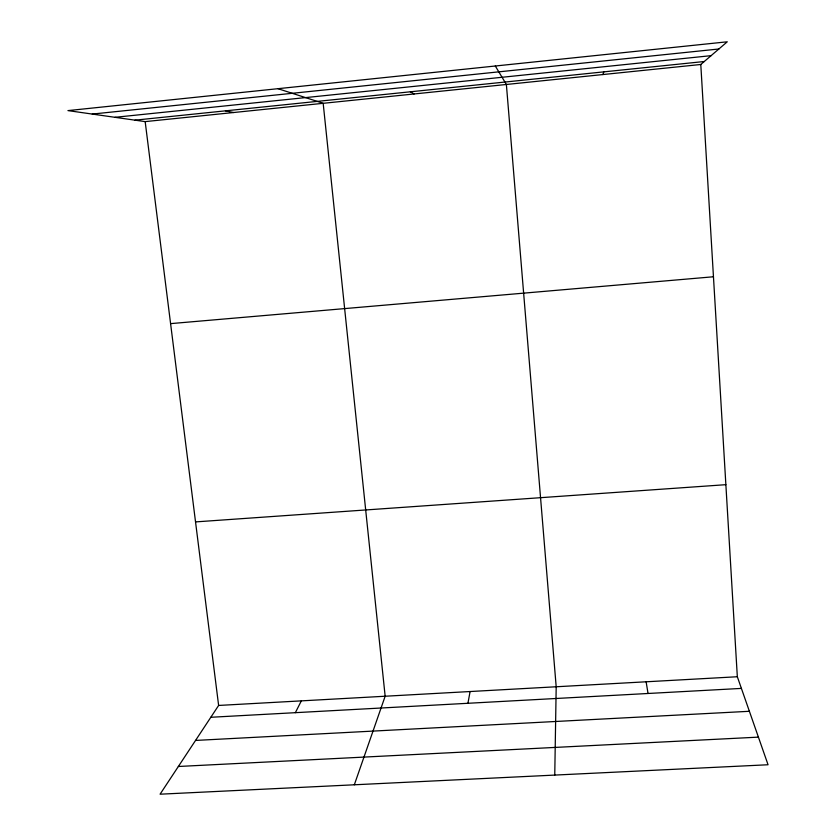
<?xml version="1.0" encoding="UTF-8"?>
<svg xmlns="http://www.w3.org/2000/svg" width="836" height="836" viewBox="0 0 836 836"><rect width="100%" height="100%" fill="white"/><g stroke="black" fill="none" stroke-linecap="round" stroke-linejoin="round"><path stroke-width="1.25" d="M554.759 775.077L556.191 686.774L506.376 84.478L495.309 66.002M467.93 703.285L470.093 691.529M354.328 784.795L385.156 696.231L323.177 103.309L277.98 88.689M602.85 74.561L603.811 71.865M295.359 712.68L301.336 700.871M145.171 121.617L218.624 705.448L160.073 794.2L768.054 764.752L737.331 676.742L700.787 64.487L727.268 41.8L67.946 110.603L145.171 121.617L700.787 64.487M92.263 114.072L718.887 48.99M114.96 117.312L711.102 55.657M134.983 120.165L704.257 61.519M170.586 323.626L713.463 276.768M195.53 521.904L725.867 484.681M218.624 705.448L737.331 676.742M210.818 717.278L741.407 688.404M195.54 740.435L749.39 711.29M178.361 766.487L758.419 737.133M225.438 110.843L233.537 112.526M410.382 91.793L414.113 93.966M646.123 681.789L648.036 693.483"/></g></svg>
